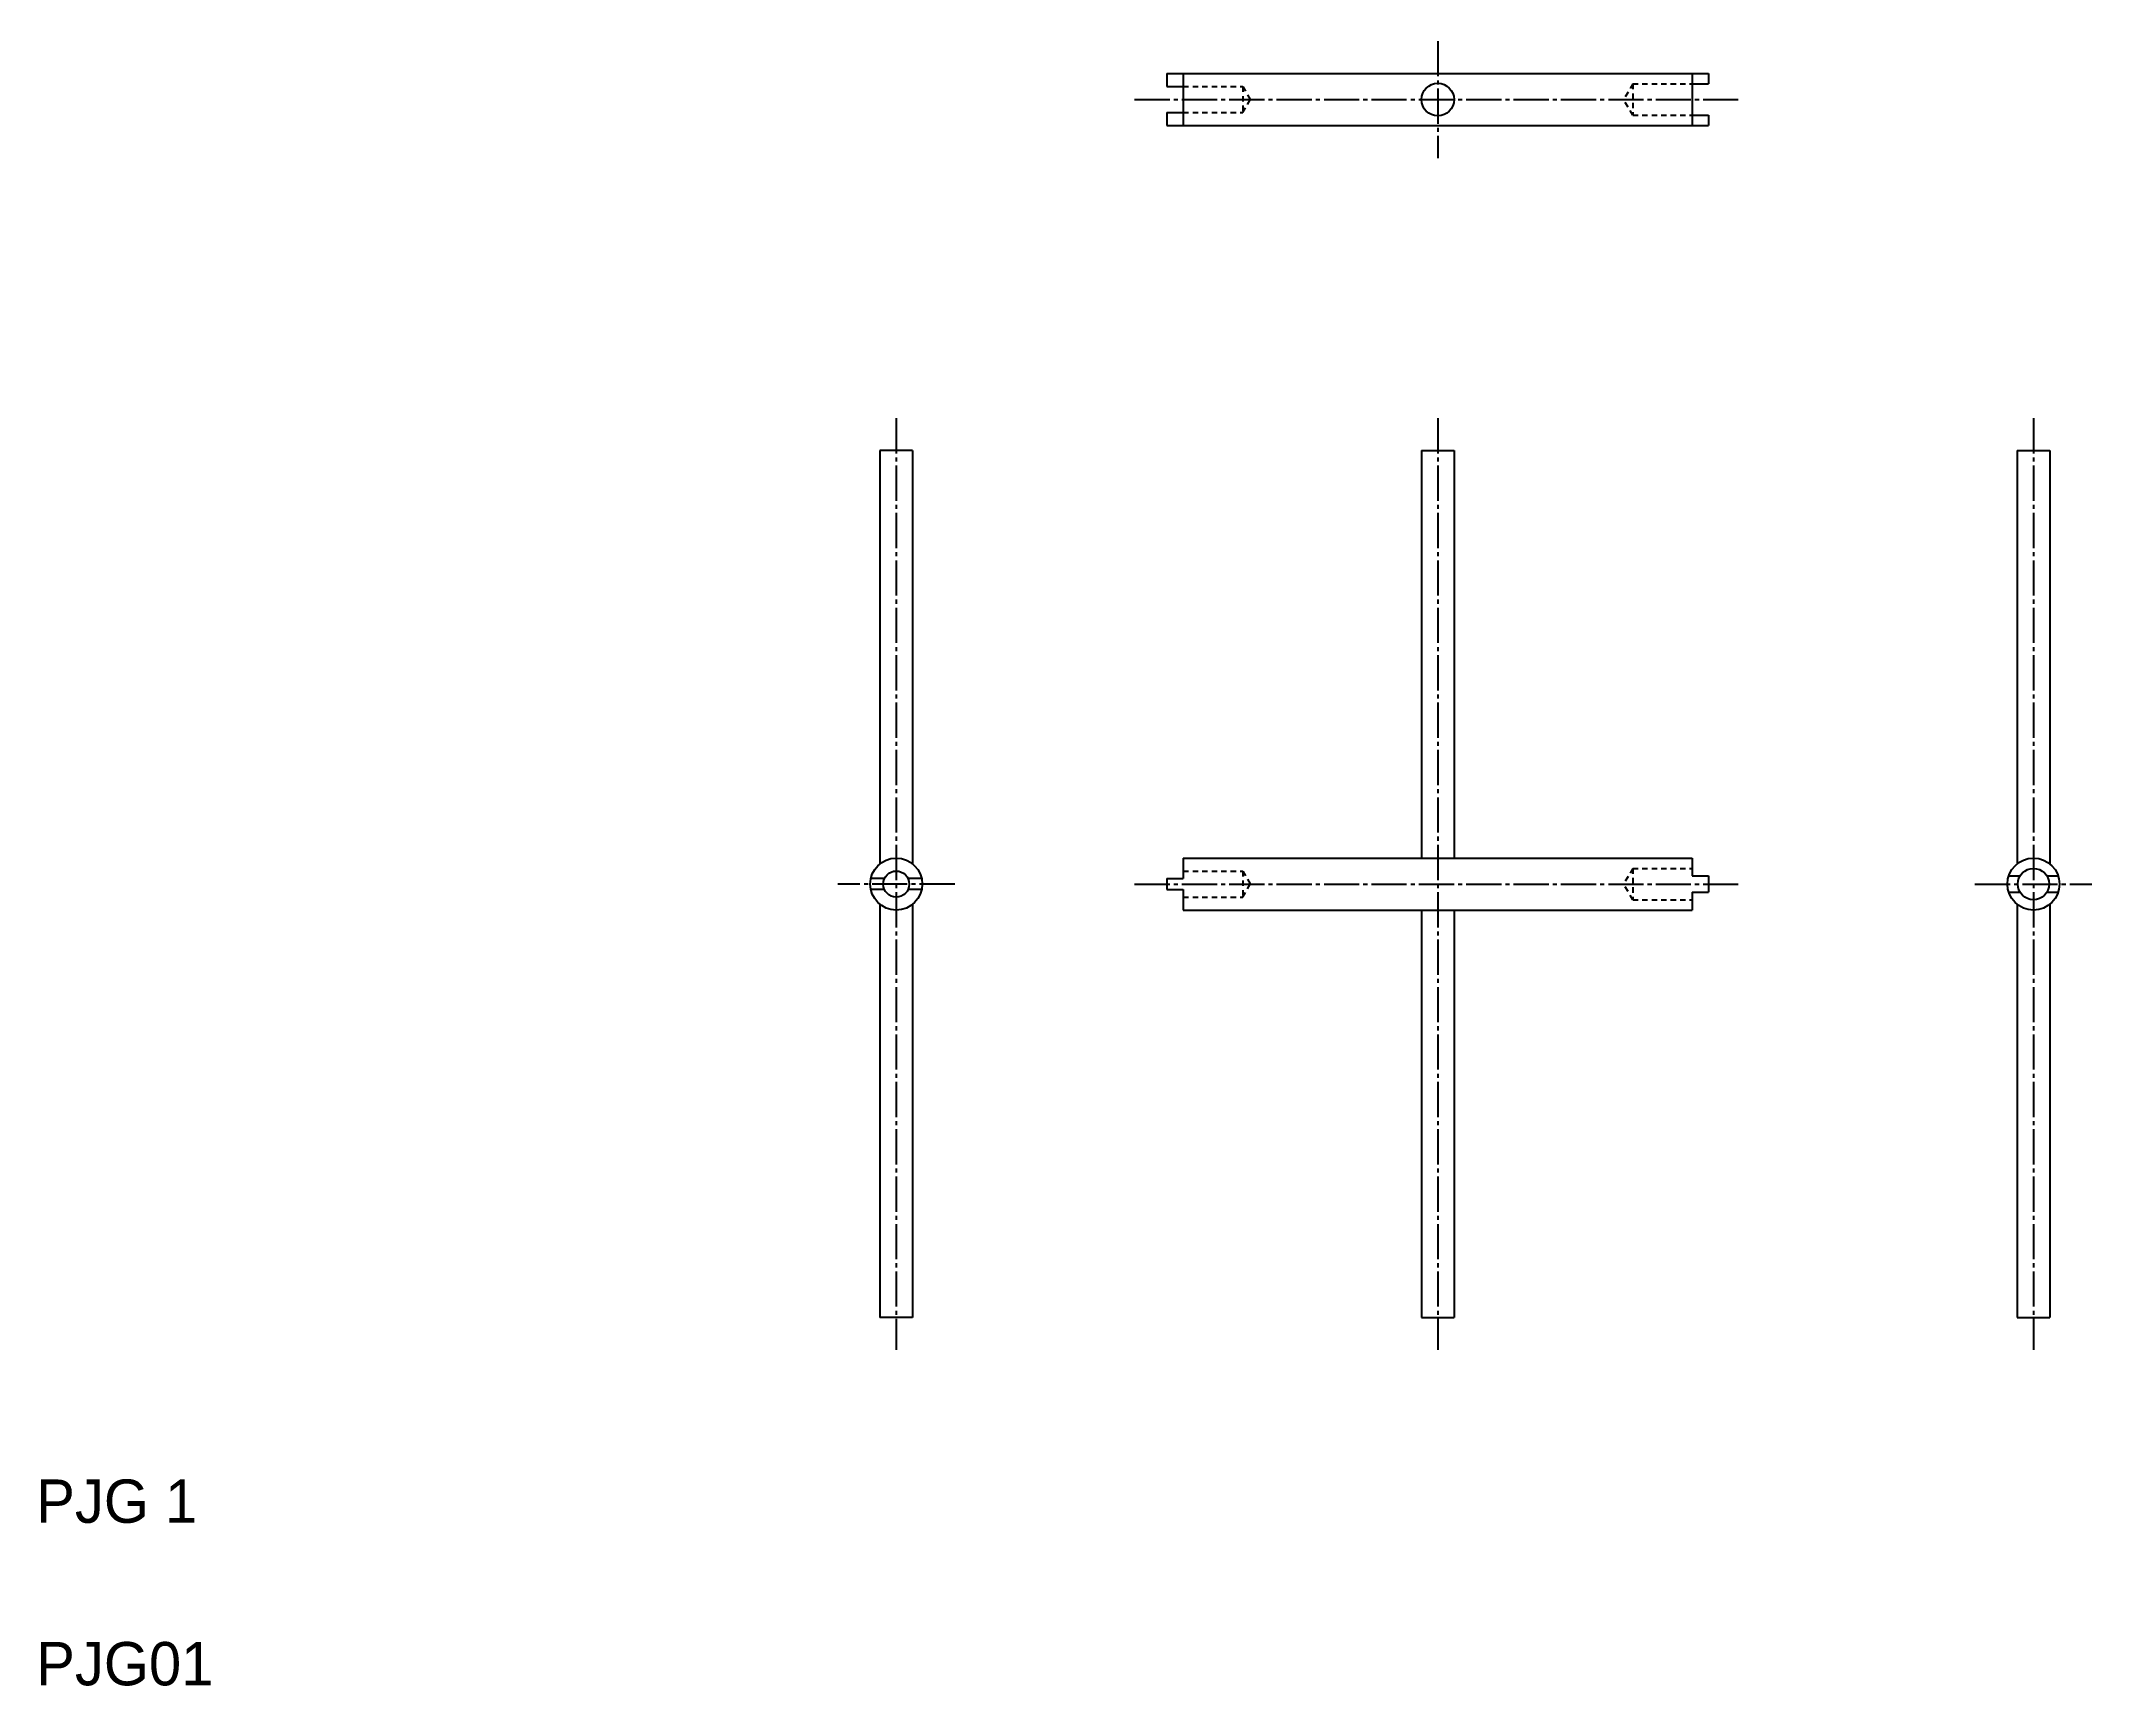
# Model space of a CAD drawing. Extents: x 10 to 200, y 10 to 162.
import ezdxf

# ---------------------------------------------------------------- set-up
doc = ezdxf.new("R2010")
doc.units = 0
doc.header["$LTSCALE"] = 0.25
doc.linetypes.add('CENTER', pattern=[17.5, 13, -1.5, 1.5, -1.5])
doc.linetypes.add('DASHED', pattern=[3.5, 2, -1.5])
doc.layers.get('0').update_dxf_attribs({"linetype": 'CONTINUOUS'})
doc.layers.add('CENTER', color=1, linetype='CENTER')

msp = doc.modelspace()

# ---------------------------------------------------------------- linework, layer by layer
for p, q in [((114.4, 158.75), (164.4, 158.75)), ((114.4, 158.75), (114.4, 157.55)), ((114.4, 158.45), (114.4, 158.45)), ((114.4, 158.15), (114.4, 158.15)), ((114.4, 157.55), (115.9, 157.55)), ((115.9, 158.75), (115.9, 153.95)), ((162.9, 158.75), (162.9, 153.95)), ((162.9, 157.8), (164.4, 157.8)), ((164.4, 158.75), (164.4, 157.8)), ((114.4, 155.15), (114.4, 153.95)), ((114.4, 155.15), (115.9, 155.15)), ((114.4, 153.95), (164.4, 153.95)), ((162.9, 154.9), (164.4, 154.9)), ((164.4, 154.9), (164.4, 153.95)), ((87.9, 123.95), (87.9, 85.83)), ((90.9, 123.95), (87.9, 123.95)), ((90.9, 123.95), (90.9, 85.83)), ((137.9, 123.95), (137.9, 86.35)), ((137.9, 123.95), (140.9, 123.95)), ((140.9, 123.95), (140.9, 86.35)), ((192.9, 123.95), (192.9, 85.83)), ((192.9, 123.95), (195.9, 123.95)), ((195.9, 123.95), (195.9, 85.83)), ((115.9, 86.35), (162.9, 86.35)), ((115.9, 86.35), (115.9, 84.45)), ((162.9, 86.35), (162.9, 84.7)), ((88.31, 84.45), (87.06, 84.45)), ((88.31, 83.45), (87.06, 83.45)), ((91.75, 84.45), (90.49, 84.45)), ((91.75, 83.45), (90.49, 83.45)), ((114.4, 84.45), (115.9, 84.45)), ((114.4, 84.45), (114.4, 83.45)), ((114.4, 83.45), (115.9, 83.45)), ((115.9, 83.45), (115.9, 81.55)), ((162.9, 84.7), (164.4, 84.7)), ((164.4, 84.7), (164.4, 83.2)), ((192.12, 84.7), (193.16, 84.7)), ((195.64, 84.7), (196.68, 84.7)), ((87.9, 82.08), (87.9, 43.95)), ((90.9, 82.08), (90.9, 43.95)), ((115.9, 81.55), (162.9, 81.55)), ((137.9, 81.55), (137.9, 43.95)), ((140.9, 81.55), (140.9, 43.95)), ((162.9, 83.2), (164.4, 83.2)), ((162.9, 83.2), (162.9, 81.55)), ((192.12, 83.2), (193.16, 83.2)), ((192.9, 82.08), (192.9, 43.95)), ((195.64, 83.2), (196.68, 83.2)), ((195.9, 82.08), (195.9, 43.95)), ((90.9, 43.95), (87.9, 43.95)), ((137.9, 43.95), (140.9, 43.95)), ((192.9, 43.95), (195.9, 43.95))]:
    msp.add_line(p, q)
at = {"color": 3, "linetype": 'DASHED'}
for p, q in [((115.9, 157.55), (121.4, 157.55)), ((121.4, 157.55), (122.1, 156.35)), ((121.4, 157.55), (121.4, 155.15)), ((157.4, 157.8), (156.57, 156.35)), ((157.4, 157.8), (162.9, 157.8)), ((157.4, 157.8), (157.4, 154.9)), ((121.4, 155.15), (122.1, 156.35)), ((157.4, 154.9), (156.57, 156.35)), ((115.9, 155.15), (121.4, 155.15)), ((157.4, 154.9), (162.9, 154.9)), ((157.4, 85.4), (156.57, 83.95)), ((157.4, 85.4), (162.9, 85.4)), ((157.4, 85.4), (157.4, 82.5)), ((115.9, 85.15), (121.4, 85.15)), ((121.4, 85.15), (121.4, 82.75)), ((121.4, 85.15), (122.1, 83.95)), ((121.4, 82.75), (122.1, 83.95)), ((157.4, 82.5), (156.57, 83.95)), ((115.9, 82.75), (121.4, 82.75)), ((157.4, 82.5), (162.9, 82.5))]:
    msp.add_line(p, q, dxfattribs=at)
for centre, radius in [((139.4, 156.35), 1.5), ((89.4, 83.95), 2.4), ((194.4, 83.95), 2.4), ((194.4, 83.95), 1.45), ((89.4, 83.95), 1.2)]:
    msp.add_circle(centre, radius)
at = {"layer": 'CENTER', "color": 1, "linetype": 'CENTER'}
for p, q in [((139.4, 161.75), (139.4, 150.95)), ((111.4, 156.35), (167.4, 156.35)), ((89.4, 126.95), (89.4, 40.95)), ((139.4, 126.95), (139.4, 40.95)), ((194.4, 126.95), (194.4, 40.95)), ((94.8, 83.95), (84, 83.95)), ((111.4, 83.95), (167.4, 83.95)), ((111.4, 83.95), (167.4, 83.95)), ((189, 83.95), (199.8, 83.95))]:
    msp.add_line(p, q, dxfattribs=at)

# ---------------------------------------------------------------- texts
for s, p in [('PJG 1', (10, 25)), ('PJG01', (10, 10))]:
    msp.add_text(s, height=4).set_placement(p)

doc.saveas('drawing.dxf')
